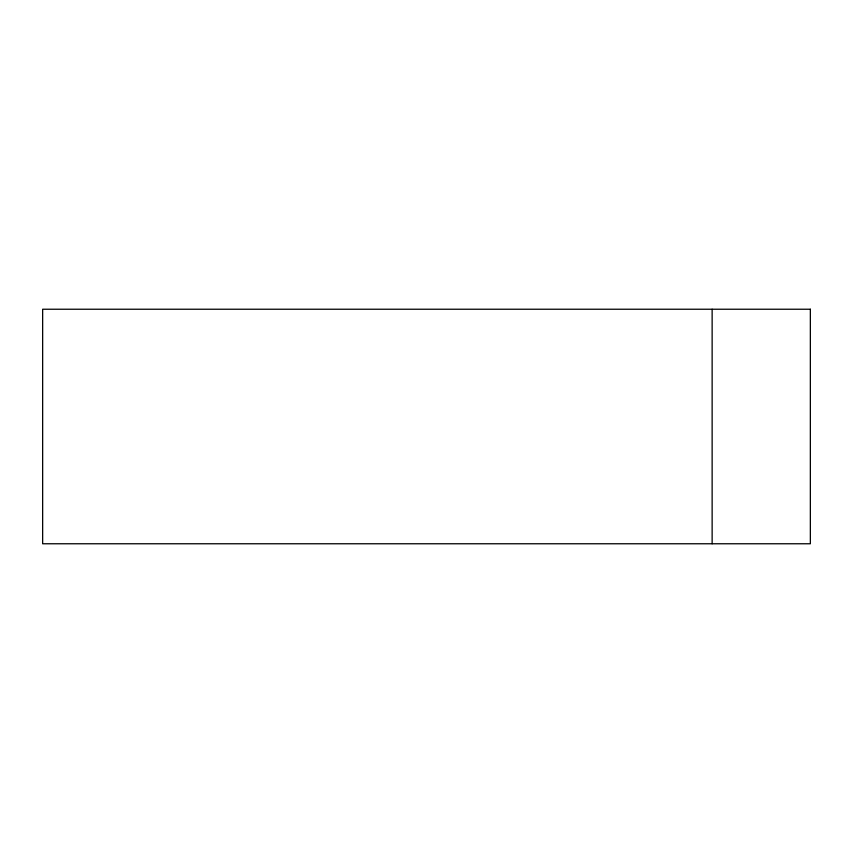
<?xml version="1.0" encoding="UTF-8"?>
<svg xmlns="http://www.w3.org/2000/svg" width="853" height="853" viewBox="0 0 853 853"><rect width="100%" height="100%" fill="white"/><g stroke="black" fill="none" stroke-linecap="round" stroke-linejoin="round"><path stroke-width="1.28" d="M712.138 309.234L712.138 543.766M810.35 309.234L42.65 309.234L42.65 543.766L810.35 543.766L810.35 309.234"/></g></svg>
